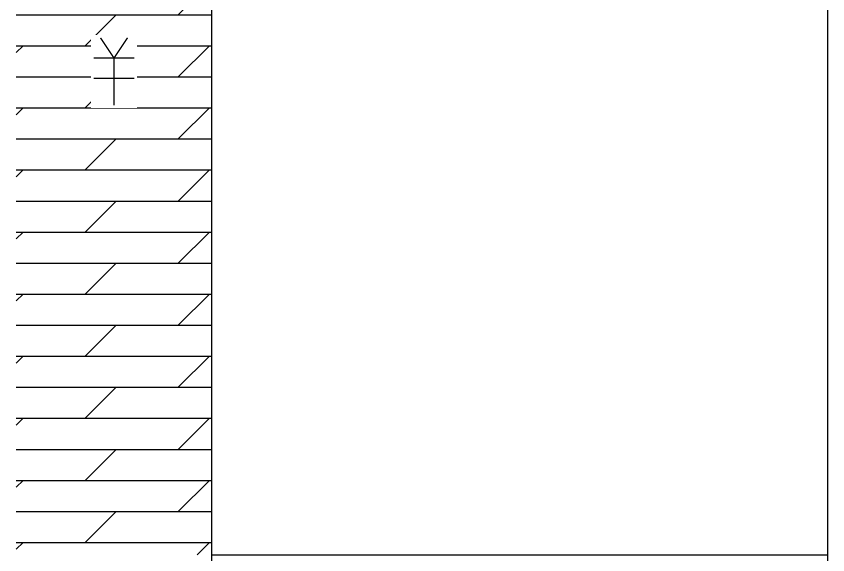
# Model space of a CAD drawing. Header units: millimetres. Extents: x 1264 to 9491, y 619 to 916.
# Drawn here: x 4479.9 to 4540, y 652.3 to 692.2 of the extents above; entities that cross this region are included whole.
import ezdxf

# ---------------------------------------------------------------- set-up
doc = ezdxf.new("R2010")
doc.units = ezdxf.units.MM

# ---------------------------------------------------------------- blocks, each defined once
blk = doc.blocks.new('FH_ZHONG.dwg', base_point=(0, 0.028))
blk.add_wipeout([(-1.7, -2.672), (1.7, -2.672), (1.7, 2.728), (-1.7, 2.728)])
at = {"color": 7, "const_width": 0.1}
for points in [[(-1, 2.528), (0, 1.028), (1, 2.528)], [(-1.5, 1.028), (1.5, 1.028)], [(0, 1.028), (0, -2.472)], [(-1.5, -0.472), (1.5, -0.472)]]:
    blk.add_lwpolyline(points, dxfattribs=at)

msp = doc.modelspace()

# ---------------------------------------------------------------- hatches: boundary and pattern name
at = {"linetype": 'Continuous'}
h = msp.add_hatch(dxfattribs=at)
h.set_pattern_fill('GKNHY1', scale=0.5, style=0, pattern_type=2)
h.set_pattern_definition([(0, (0, 0), (0, 2.3), []), (45, (0, 0), (4e-16, 4.5999997), [3.252691, -6.5053825])])
h.paths.add_polyline_path([(4479.896, 652.292), (4494.382, 652.292), (4494.382, 723.892), (4479.896, 723.892)])

# ---------------------------------------------------------------- linework, layer by layer
at = {"color": 0}
for points in [[(4494.382, 635.892), (4494.382, 819.892)], [(4494.382, 635.892), (4494.382, 819.892)], [(4540.011, 635.892), (4540.011, 819.892)], [(4540.011, 635.892), (4540.011, 819.892)], [(4494.382, 652.292), (4494.382, 723.892)], [(4540.011, 652.292), (4540.011, 723.892)], [(4494.382, 652.292), (4540.011, 652.292)]]:
    msp.add_lwpolyline(points, dxfattribs=at)

# ---------------------------------------------------------------- next in the draw order: block references
msp.add_blockref('FH_ZHONG.dwg', (4487.139, 688.092))

doc.saveas('drawing.dxf')
